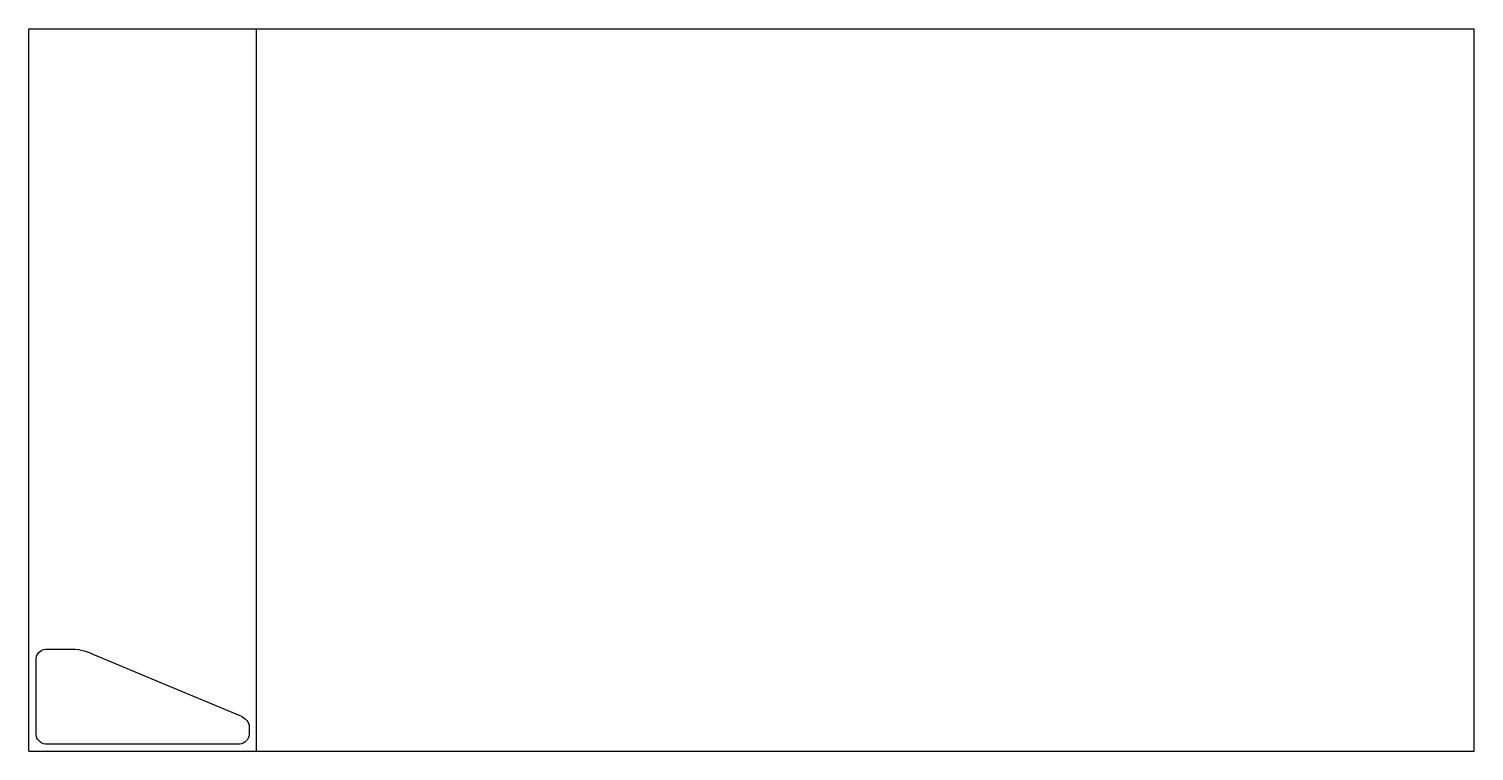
# Model space of a CAD drawing. Extents: x 0 to 3050, y 0 to 1525.
import ezdxf

# ---------------------------------------------------------------- set-up
doc = ezdxf.new("R2010")
doc.units = 0
doc.header["$LTSCALE"] = 30

msp = doc.modelspace()

# ---------------------------------------------------------------- linework, layer by layer
at = {"layer": 'BORDER_D0_T128.1_RK1_A0_W0_RI1_EM1_ID0012'}
msp.add_lwpolyline([(290, 140), (445, 75, -0.222672), (465, 55), (465, 35, -0.363997), (445, 15), (235, 15), (35, 15, -0.363997), (15, 35), (15, 195, -0.363997), (35, 215), (85, 215, -0.132946), (135, 205), (290, 140)], format="xyb", close=True, dxfattribs=at)
at = {"layer": 'BORDER_D0_T128_RK1_A0_W0_RI1_EM1_ID0012'}
msp.add_lwpolyline([(290, 140), (445, 75, -0.222672), (465, 55), (465, 35, -0.363997), (445, 15), (235, 15), (35, 15, -0.363997), (15, 35), (15, 195, -0.363997), (35, 215), (85, 215, -0.132946), (135, 205), (290, 140)], format="xyb", close=True, dxfattribs=at)
at = {"layer": 'FRAME_Z18', "linetype": 'CONTINUOUS'}
for p, q in [((0, 1525), (3050, 1525)), ((0, 0), (0, 1525)), ((3050, 0), (3050, 1525)), ((0, 0), (3050, 0))]:
    msp.add_line(p, q, dxfattribs=at)
at = {"layer": 'OFFCUT_D0_T128.2_RK1_A0_W0_RI1_EM1'}
msp.add_lwpolyline([(480.14, 0), (480.14, 1525)], dxfattribs=at)

doc.saveas('drawing.dxf')
